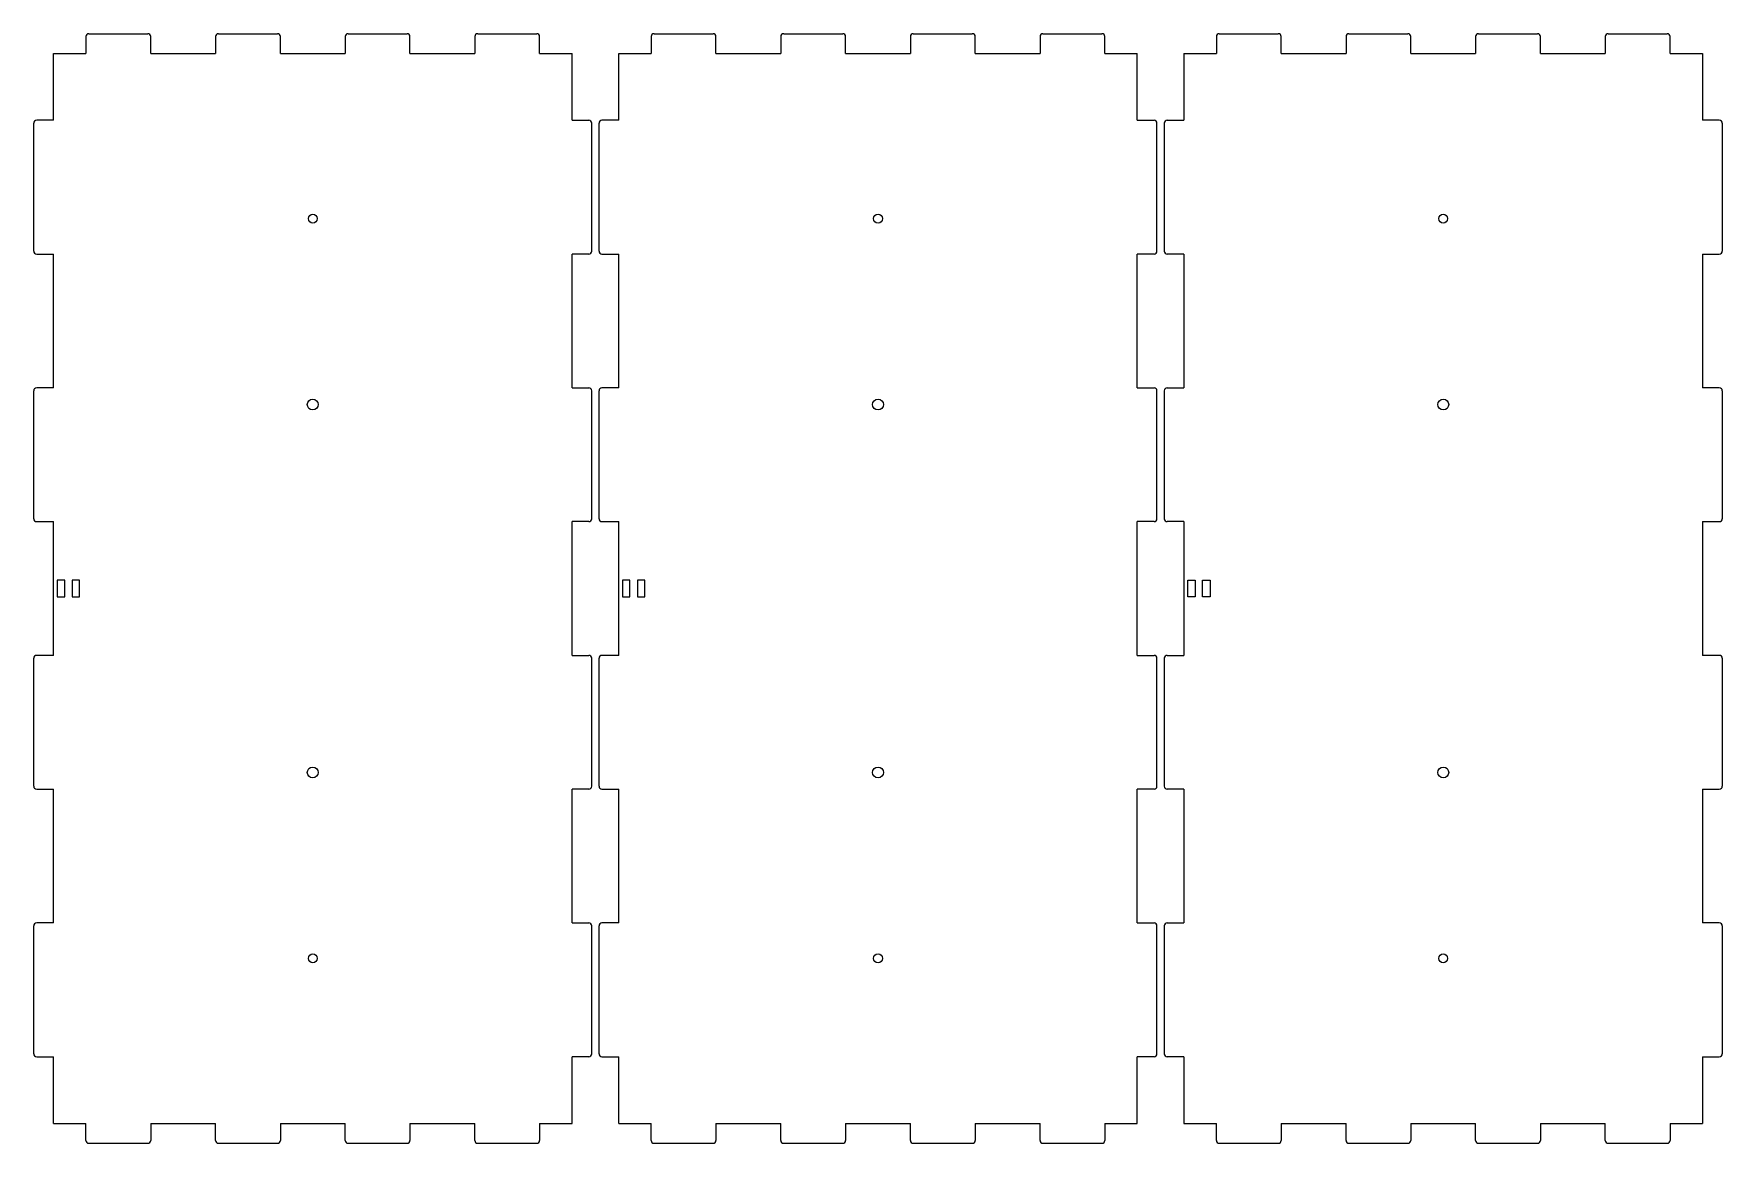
# Model space of a CAD drawing. Header units: millimetres. Extents: x 0 to 1165, y 0 to 766.
import ezdxf

# ---------------------------------------------------------------- set-up
doc = ezdxf.new("R2010")
doc.units = ezdxf.units.MM
doc.layers.add('SheetCutProfiles', color=7, linetype='CONTINUOUS')

msp = doc.modelspace()

# ---------------------------------------------------------------- linework, layer by layer
at = {"layer": 'SheetCutProfiles'}
for p, q in [((35.9625, 764), (35.9625, 752.4)), ((37.9625, 766), (78.6875, 766)), ((80.6875, 752.4), (80.6875, 764)), ((125.4125, 764), (125.4125, 752.4)), ((127.4125, 766), (168.1375, 766)), ((170.1375, 752.4), (170.1375, 764)), ((214.8625, 764), (214.8625, 752.4)), ((216.8625, 766), (257.5875, 766)), ((259.5875, 752.4), (259.5875, 764)), ((304.3125, 764), (304.3125, 752.4)), ((306.3125, 766), (347.0375, 766)), ((349.0375, 752.4), (349.0375, 764)), ((425.9625, 764), (425.9625, 752.4)), ((427.9625, 766), (468.6875, 766)), ((470.6875, 752.4), (470.6875, 764)), ((515.4125, 764), (515.4125, 752.4)), ((517.4125, 766), (558.1375, 766)), ((560.1375, 752.4), (560.1375, 764)), ((604.8625, 764), (604.8625, 752.4)), ((606.8625, 766), (647.5875, 766)), ((649.5875, 752.4), (649.5875, 764)), ((694.3125, 764), (694.3125, 752.4)), ((696.3125, 766), (737.0375, 766)), ((739.0375, 752.4), (739.0375, 764)), ((815.9625, 764), (815.9625, 752.4)), ((817.9625, 766), (858.6875, 766)), ((860.6875, 752.4), (860.6875, 764)), ((905.4125, 764), (905.4125, 752.4)), ((907.4125, 766), (948.1375, 766)), ((950.1375, 752.4), (950.1375, 764)), ((994.8625, 764), (994.8625, 752.4)), ((996.8625, 766), (1037.5875, 766)), ((1039.5875, 752.4), (1039.5875, 764)), ((1084.3125, 764), (1084.3125, 752.4)), ((1086.3125, 766), (1127.0375, 766)), ((1129.0375, 752.4), (1129.0375, 764)), ((13.6, 752.4), (35.9625, 752.4)), ((13.6, 706.225), (13.6, 752.4)), ((80.6875, 752.4), (125.4125, 752.4)), ((170.1375, 752.4), (214.8625, 752.4)), ((259.5875, 752.4), (304.3125, 752.4)), ((349.0375, 752.4), (371.4, 752.4)), ((371.4, 706.225), (371.4, 752.4)), ((403.6, 752.4), (425.9625, 752.4)), ((403.6, 706.225), (403.6, 752.4)), ((470.6875, 752.4), (515.4125, 752.4)), ((560.1375, 752.4), (604.8625, 752.4)), ((649.5875, 752.4), (694.3125, 752.4)), ((739.0375, 752.4), (761.4, 752.4)), ((761.4, 706.225), (761.4, 752.4)), ((793.6, 752.4), (793.6, 706.225)), ((793.6, 752.4), (815.9625, 752.4)), ((860.6875, 752.4), (905.4125, 752.4)), ((950.1375, 752.4), (994.8625, 752.4)), ((1039.5875, 752.4), (1084.3125, 752.4)), ((1129.0375, 752.4), (1151.4, 752.4)), ((1151.4, 752.4), (1151.4, 706.225)), ((0, 615.875), (0, 704.225)), ((13.6, 706.225), (2, 706.225)), ((371.4, 706.225), (383, 706.225)), ((385, 615.875), (385, 704.225)), ((390, 615.875), (390, 704.225)), ((403.6, 706.225), (392, 706.225)), ((761.4, 706.225), (773, 706.225)), ((775, 615.875), (775, 704.225)), ((780, 704.225), (780, 615.875)), ((782, 706.225), (793.6, 706.225)), ((1163, 706.225), (1151.4, 706.225)), ((1165, 704.225), (1165, 615.875)), ((2, 613.875), (13.6, 613.875)), ((13.6, 521.525), (13.6, 613.875)), ((371.4, 521.525), (371.4, 613.875)), ((383, 613.875), (371.4, 613.875)), ((392, 613.875), (403.6, 613.875)), ((403.6, 521.525), (403.6, 613.875)), ((761.4, 521.525), (761.4, 613.875)), ((773, 613.875), (761.4, 613.875)), ((793.6, 613.875), (782, 613.875)), ((793.6, 613.875), (793.6, 521.525)), ((1151.4, 613.875), (1163, 613.875)), ((1151.4, 613.875), (1151.4, 521.525)), ((0, 431.175), (0, 519.525)), ((13.6, 521.525), (2, 521.525)), ((371.4, 521.525), (383, 521.525)), ((385, 431.175), (385, 519.525)), ((390, 431.175), (390, 519.525)), ((403.6, 521.525), (392, 521.525)), ((761.4, 521.525), (773, 521.525)), ((775, 431.175), (775, 519.525)), ((780, 519.525), (780, 431.175)), ((782, 521.525), (793.6, 521.525)), ((1163, 521.525), (1151.4, 521.525)), ((1165, 519.525), (1165, 431.175)), ((2, 429.175), (13.6, 429.175)), ((13.6, 336.825), (13.6, 429.175)), ((371.4, 336.825), (371.4, 429.175)), ((383, 429.175), (371.4, 429.175)), ((392, 429.175), (403.6, 429.175)), ((403.6, 336.825), (403.6, 429.175)), ((761.4, 336.825), (761.4, 429.175)), ((773, 429.175), (761.4, 429.175)), ((793.6, 429.175), (782, 429.175)), ((793.6, 429.175), (793.6, 336.825)), ((1151.4, 429.175), (1163, 429.175)), ((1151.4, 429.175), (1151.4, 336.825)), ((16.175, 388.8), (16.175, 377.2)), ((21.325, 388.8), (16.175, 388.8)), ((21.325, 377.2), (21.325, 388.8)), ((26.475, 388.8), (26.475, 377.2)), ((31.625, 388.8), (26.475, 388.8)), ((31.625, 377.2), (31.625, 388.8)), ((406.175, 388.8), (406.175, 377.2)), ((411.325, 388.8), (406.175, 388.8)), ((411.325, 377.2), (411.325, 388.8)), ((416.475, 388.8), (416.475, 377.2)), ((421.625, 388.8), (416.475, 388.8)), ((421.625, 377.2), (421.625, 388.8)), ((796.175, 388.8), (801.325, 388.8)), ((796.175, 377.2), (796.175, 388.8)), ((801.325, 388.8), (801.325, 377.2)), ((806.475, 388.8), (811.625, 388.8)), ((806.475, 377.2), (806.475, 388.8)), ((811.625, 388.8), (811.625, 377.2)), ((16.175, 377.2), (21.325, 377.2)), ((26.475, 377.2), (31.625, 377.2)), ((406.175, 377.2), (411.325, 377.2)), ((416.475, 377.2), (421.625, 377.2)), ((801.325, 377.2), (796.175, 377.2)), ((811.625, 377.2), (806.475, 377.2)), ((0, 246.475), (0, 334.825)), ((13.6, 336.825), (2, 336.825)), ((371.4, 336.825), (383, 336.825)), ((385, 246.475), (385, 334.825)), ((390, 246.475), (390, 334.825)), ((403.6, 336.825), (392, 336.825)), ((761.4, 336.825), (773, 336.825)), ((775, 246.475), (775, 334.825)), ((780, 334.825), (780, 246.475)), ((782, 336.825), (793.6, 336.825)), ((1163, 336.825), (1151.4, 336.825)), ((1165, 334.825), (1165, 246.475)), ((2, 244.475), (13.6, 244.475)), ((13.6, 152.125), (13.6, 244.475)), ((371.4, 152.125), (371.4, 244.475)), ((383, 244.475), (371.4, 244.475)), ((392, 244.475), (403.6, 244.475)), ((403.6, 152.125), (403.6, 244.475)), ((761.4, 152.125), (761.4, 244.475)), ((773, 244.475), (761.4, 244.475)), ((793.6, 244.475), (782, 244.475)), ((793.6, 244.475), (793.6, 152.125)), ((1151.4, 244.475), (1163, 244.475)), ((1151.4, 244.475), (1151.4, 152.125)), ((13.6, 152.125), (2, 152.125)), ((371.4, 152.125), (383, 152.125)), ((403.6, 152.125), (392, 152.125)), ((761.4, 152.125), (773, 152.125)), ((782, 152.125), (793.6, 152.125)), ((1163, 152.125), (1151.4, 152.125)), ((0, 61.775), (0, 150.125)), ((385, 61.775), (385, 150.125)), ((390, 61.775), (390, 150.125)), ((775, 61.775), (775, 150.125)), ((780, 150.125), (780, 61.775)), ((1165, 150.125), (1165, 61.775)), ((2, 59.775), (13.6, 59.775)), ((13.6, 13.6), (13.6, 59.775)), ((371.4, 13.6), (371.4, 59.775)), ((383, 59.775), (371.4, 59.775)), ((392, 59.775), (403.6, 59.775)), ((403.6, 13.6), (403.6, 59.775)), ((761.4, 13.6), (761.4, 59.775)), ((773, 59.775), (761.4, 59.775)), ((793.6, 59.775), (782, 59.775)), ((793.6, 59.775), (793.6, 13.6)), ((1151.4, 59.775), (1163, 59.775)), ((1151.4, 59.775), (1151.4, 13.6)), ((13.6, 13.6), (35.9625, 13.6)), ((35.9625, 2), (35.9625, 13.6)), ((80.6875, 13.6), (80.6875, 2)), ((80.6875, 13.6), (125.4125, 13.6)), ((125.4125, 2), (125.4125, 13.6)), ((170.1375, 13.6), (170.1375, 2)), ((170.1375, 13.6), (214.8625, 13.6)), ((214.8625, 2), (214.8625, 13.6)), ((259.5875, 13.6), (259.5875, 2)), ((259.5875, 13.6), (304.3125, 13.6)), ((304.3125, 2), (304.3125, 13.6)), ((349.0375, 13.6), (349.0375, 2)), ((349.0375, 13.6), (371.4, 13.6)), ((403.6, 13.6), (425.9625, 13.6)), ((425.9625, 2), (425.9625, 13.6)), ((470.6875, 13.6), (470.6875, 2)), ((470.6875, 13.6), (515.4125, 13.6)), ((515.4125, 2), (515.4125, 13.6)), ((560.1375, 13.6), (560.1375, 2)), ((560.1375, 13.6), (604.8625, 13.6)), ((604.8625, 2), (604.8625, 13.6)), ((649.5875, 13.6), (649.5875, 2)), ((649.5875, 13.6), (694.3125, 13.6)), ((694.3125, 2), (694.3125, 13.6)), ((739.0375, 13.6), (739.0375, 2)), ((739.0375, 13.6), (761.4, 13.6)), ((793.6, 13.6), (815.9625, 13.6)), ((815.9625, 2), (815.9625, 13.6)), ((860.6875, 13.6), (905.4125, 13.6)), ((860.6875, 13.6), (860.6875, 2)), ((905.4125, 2), (905.4125, 13.6)), ((950.1375, 13.6), (994.8625, 13.6)), ((950.1375, 13.6), (950.1375, 2)), ((994.8625, 2), (994.8625, 13.6)), ((1039.5875, 13.6), (1084.3125, 13.6)), ((1039.5875, 13.6), (1039.5875, 2)), ((1084.3125, 2), (1084.3125, 13.6)), ((1129.0375, 13.6), (1151.4, 13.6)), ((1129.0375, 13.6), (1129.0375, 2)), ((37.9625, 0), (78.6875, 0)), ((127.4125, 0), (168.1375, 0)), ((216.8625, 0), (257.5875, 0)), ((306.3125, 0), (347.0375, 0)), ((427.9625, 0), (468.6875, 0)), ((517.4125, 0), (558.1375, 0)), ((606.8625, 0), (647.5875, 0)), ((696.3125, 0), (737.0375, 0)), ((817.9625, 0), (858.6875, 0)), ((907.4125, 0), (948.1375, 0)), ((996.8625, 0), (1037.5875, 0)), ((1086.3125, 0), (1127.0375, 0))]:
    msp.add_line(p, q, dxfattribs=at)
for centre, radius in [((192.5, 638.3333), 3), ((582.5, 638.3333), 3), ((972.5, 638.3333), 3), ((192.5, 510), 3.75), ((582.5, 510), 3.75), ((972.5, 510), 3.75), ((192.5, 256), 3.75), ((582.5, 256), 3.75), ((972.5, 256), 3.75), ((192.5, 127.6667), 3), ((582.5, 127.6667), 3), ((972.5, 127.6667), 3)]:
    msp.add_circle(centre, radius, dxfattribs=at)
for centre, start, end in [((37.9625, 764), 90, 180), ((78.6875, 764), 0, 90), ((127.4125, 764), 90, 180), ((168.1375, 764), 0, 90), ((216.8625, 764), 90, 180), ((257.5875, 764), 0, 90), ((306.3125, 764), 90, 180), ((347.0375, 764), 0, 90), ((427.9625, 764), 90, 180), ((468.6875, 764), 0, 90), ((517.4125, 764), 90, 180), ((558.1375, 764), 0, 90), ((606.8625, 764), 90, 180), ((647.5875, 764), 0, 90), ((696.3125, 764), 90, 180), ((737.0375, 764), 0, 90), ((817.9625, 764), 90, 180), ((858.6875, 764), 0, 90), ((907.4125, 764), 90, 180), ((948.1375, 764), 0, 90), ((996.8625, 764), 90, 180), ((1037.5875, 764), 0, 90), ((1086.3125, 764), 90, 180), ((1127.0375, 764), 0, 90), ((2, 704.225), 90, 180), ((383, 704.225), 0, 90), ((392, 704.225), 90, 180), ((773, 704.225), 0, 90), ((782, 704.225), 90, 180), ((1163, 704.225), 0, 90), ((2, 615.875), 180, -90), ((383, 615.875), -90, 0), ((392, 615.875), 180, -90), ((773, 615.875), -90, 0), ((782, 615.875), 180, -90), ((1163, 615.875), -90, 0), ((2, 519.525), 90, 180), ((383, 519.525), 0, 90), ((392, 519.525), 90, 180), ((773, 519.525), 0, 90), ((782, 519.525), 90, 180), ((1163, 519.525), 0, 90), ((2, 431.175), 180, -90), ((383, 431.175), -90, 0), ((392, 431.175), 180, -90), ((773, 431.175), -90, 0), ((782, 431.175), 180, -90), ((1163, 431.175), -90, 0), ((2, 334.825), 90, 180), ((383, 334.825), 0, 90), ((392, 334.825), 90, 180), ((773, 334.825), 0, 90), ((782, 334.825), 90, 180), ((1163, 334.825), 0, 90), ((2, 246.475), 180, -90), ((383, 246.475), -90, 0), ((392, 246.475), 180, -90), ((773, 246.475), -90, 0), ((782, 246.475), 180, -90), ((1163, 246.475), -90, 0), ((2, 150.125), 90, 180), ((383, 150.125), 0, 90), ((392, 150.125), 90, 180), ((773, 150.125), 0, 90), ((782, 150.125), 90, 180), ((1163, 150.125), 0, 90), ((2, 61.775), 180, -90), ((383, 61.775), -90, 0), ((392, 61.775), 180, -90), ((773, 61.775), -90, 0), ((782, 61.775), 180, -90), ((1163, 61.775), -90, 0), ((37.9625, 2), 180, -90), ((78.6875, 2), -90, 0), ((127.4125, 2), 180, -90), ((168.1375, 2), -90, 0), ((216.8625, 2), 180, -90), ((257.5875, 2), -90, 0), ((306.3125, 2), 180, -90), ((347.0375, 2), -90, 0), ((427.9625, 2), 180, -90), ((468.6875, 2), -90, 0), ((517.4125, 2), 180, -90), ((558.1375, 2), -90, 0), ((606.8625, 2), 180, -90), ((647.5875, 2), -90, 0), ((696.3125, 2), 180, -90), ((737.0375, 2), -90, 0), ((817.9625, 2), 180, -90), ((858.6875, 2), -90, 0), ((907.4125, 2), 180, -90), ((948.1375, 2), -90, 0), ((996.8625, 2), 180, -90), ((1037.5875, 2), -90, 0), ((1086.3125, 2), 180, -90), ((1127.0375, 2), -90, 0)]:
    msp.add_arc(centre, 2, start, end, dxfattribs=at)

doc.saveas('drawing.dxf')
